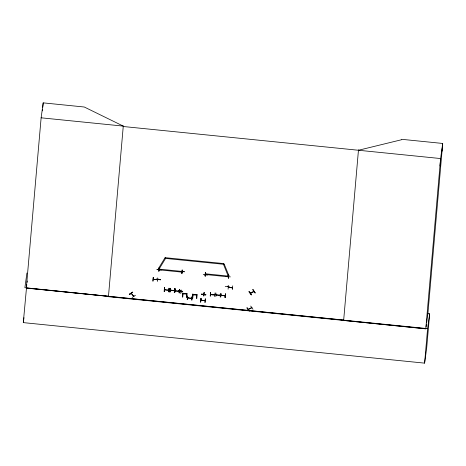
<?xml version="1.0" encoding="UTF-8"?>
<svg xmlns="http://www.w3.org/2000/svg" width="466" height="466" viewBox="0 0 466 466"><rect width="100%" height="100%" fill="white"/><g stroke="black" fill="none" stroke-linecap="round" stroke-linejoin="round"><path stroke-width="0.7" d="M343.681 320.031L26.317 287.988L41.124 117.811L43.198 102.864L84.276 107.011L123.274 126.105L123.245 126.507L440.603 158.551L442.7 143.452L401.622 139.305L401.564 139.736L358.447 150.256M180.132 271.288L184.408 271.73M203.246 274.579L207.516 275.086M440.021 165.96L440.603 158.551L425.802 328.728L108.438 296.685L123.274 126.105M442.053 151.287L442.642 143.883M427.508 313.624L429.652 313.839L426.652 348.341L424.602 363.136L23.3 322.618L26.801 284.493M42.505 110.832L42.627 109.382M42.82 107.209L43.198 102.864M153.139 277.433L152.842 281.08M153.058 281.12L153.384 277.334M153.64 279.012L153.64 279.256M157.013 279.74L157.147 279.367L157.1 279.763M157.718 277.882L157.374 281.435M159.087 268.923L159.296 269.878M158.341 268.567L159.057 269.103L165.564 258.426L165.651 257.529M164.358 291.349L164.428 287.79M164.131 291.436L164.451 287.778M164.609 287.79L164.294 291.448L164.673 287.691M164.947 289.625L164.515 289.724M168.82 289.794L168.302 290.091L168.733 289.992M168.977 288.215L168.669 291.786M168.861 291.926L169.007 288.238M170.014 288.355L169.939 291.908M169.909 292.001L170.236 288.262L169.933 292.036M170.125 289.928L170.55 290.335L170.113 290.126M174.348 290.545L173.929 290.691L174.022 290.301C175.222 291.699 170.975 289.473 170.189 290.132M174.546 288.687L174.447 292.491L174.569 288.693M174.249 292.45L174.587 288.798M174.628 292.508L175.199 288.751L174.645 292.497M174.837 292.497L175.169 288.757M175.059 290.423C174.529 290.994 179.503 291.64 179.334 290.86M175.443 290.842L175.414 290.662M178.816 291.151L178.921 291.017M179.497 289.293L179.142 292.963L179.695 289.334M179.183 292.951L179.521 289.299M159.081 269.284L158.999 269.814L181.804 272.121L181.891 271.224M183.027 293.743L182.736 297.139L182.392 297.104L182.759 292.864L183.062 293.37L186.779 293.749L187.116 293.411L186.761 297.483L186.423 297.448L186.715 294.11L183.016 293.877L183.301 293.749M187.192 299.679L187.507 296.021M187.379 299.685L187.699 296.026M187.99 297.611L187.961 297.826M188.031 297.652L187.99 297.856M191.45 298.362L191.497 297.966M191.916 300.162L192.237 296.504M193.07 294.757L192.773 298.153L192.429 298.118L192.802 293.877L193.099 294.384L196.815 294.762L197.159 294.425L196.803 298.496L196.46 298.461L196.751 295.124L193.058 294.891L193.338 294.762M200.479 302.055L201.038 298.298L200.7 301.962M200.66 302.061L200.997 298.397M228.224 275.901L228.136 276.798L205.331 274.497L205.419 273.6M204.755 300.36L204.679 300.721L205.069 300.57M204.993 302.51L205.325 298.729L205.034 302.393M210.265 296.108L210.591 292.328L210.242 296.073M210.428 294.215L214.605 294.803L214.739 294.43M215.094 292.893L214.581 296.522M215.927 292.992L215.84 296.551M216.061 294.751L216.434 294.809M220.319 294.995L220.185 295.368L216.102 294.768M219.905 295.153L219.935 294.92M220.674 293.458L220.168 297.087M223.447 263.366L223.36 264.257L165.564 258.426L164.842 257.884M221.088 293.388L220.785 297.046M221.402 295.106L221.315 295.479L220.971 295.06M225.253 295.491L224.734 295.788L225.165 295.689M225.416 293.825L225.095 297.483M228.101 289.2L228.404 285.425M228.684 287.091L228.713 287.499L228.276 287.289M232.19 287.446L232.062 287.837L232.452 287.708M232.709 285.85L232.412 289.602M358.482 149.854L343.646 320.433L425.79 328.868M442.7 143.452L427.899 313.63L426.6 322.973M424.602 363.136L427.602 328.629L429.652 313.839M159.465 269.29L159.087 269.872M180.126 271.34L184.396 271.8M181.519 271.911L181.932 271.94M182.002 273.717L182.177 270.041M182.159 269.942L181.769 273.705M180.517 290.889L180.657 291.151L180.697 290.574M180.517 290.778L180.47 291.064M182.375 271.661L182.124 271.958L182.363 271.363M180.668 290.79L180.715 290.871M181.093 289.922L180.756 293.58M181 291.902L181.332 291.664M181.332 291.932L181.42 291.693M205.791 294.873C192.679 292.992 214.634 295.974 201.522 294.401M205.203 276.07L205.553 272.29L205.209 275.948M203.38 293.883L203.753 293.924M205.331 272.377L205.174 276.035M203.386 294.139L203.724 294.215M205.145 276.047L205.523 272.383M203.636 294.069L203.601 294.436L203.665 293.854M205.279 274.707L205.413 275.272L205.483 274.655M203.648 295.951L204.056 292.298M205.786 274.363C205.733 273.95 205.419 274.888 205.797 273.967M203.881 295.968L204.225 292.316M228.206 276.623L227.804 276.443L228.264 276.618M228.666 274.736L228.34 278.406L228.509 274.719M157.054 269.482L161.347 269.802L157.071 269.354M158.318 279.087L158.265 279.489L158.463 279.105M161.341 269.82L157.065 269.383M156.215 279.175L160.467 279.816L156.221 279.151M226.08 276.559L230.373 276.88M228.363 276.618L228.095 276.804M227.309 286.38L227.49 286.182M229.505 286.788L225.229 286.334M178.431 290.825C191.742 292.543 169.35 290.015 182.707 291.279M205.826 294.547L201.551 294.098M156.203 279.256L160.479 279.711M26.923 273.029L24.884 287.697L108.473 296.283M27.092 282.402L27.29 281.004M23.3 322.618L23.982 317.684M132.694 292.17L129.385 294.39M133.824 296.021L133.69 296.393L131.016 293.236M133.835 296.009L133.829 296.312L131.132 293.155M131.412 293.399L131.243 293.743M133.55 295.828L133.433 295.91M135.455 295.246L132.158 297.483M153.297 279.017L153.297 279.402L157.444 279.781L157.531 279.443M153.302 279.379L153.343 278.983M157.491 279.786L157.444 279.396M158.877 271.27L159.221 267.612L158.836 271.369M159.098 269.901L159.168 269.255M159.244 269.913L159.296 269.494M159.419 269.686L159.506 269.331M164.545 289.363L164.964 289.596M168.733 289.747C169.164 290.807 163.933 290.236 164.638 289.334M164.935 289.363L164.929 289.782L164.976 289.409M168.302 290.091L168.389 289.753L168.389 290.137M170.218 289.899L170.172 290.318L174.319 290.697M170.469 290.347L170.515 289.928L170.562 290.318M174.319 290.312L174.272 290.732L174.406 290.359M175.152 290.394L175.1 290.813L179.2 291.209M181.594 271.521L181.484 271.923M181.804 272.121L181.891 271.55M179.2 291.227L179.247 290.807M181.891 271.934L181.979 271.596M182.148 271.969L182.218 271.346M180.447 291.064L180.546 290.563M187.6 297.611L187.647 298.001L187.693 297.582M191.363 298.333L191.444 297.995M191.875 298.042L191.747 298.415L191.794 297.995M191.724 300.028L192.044 296.475M201.003 299.941L200.881 300.337L201.364 300.209M201.254 300.389L201.3 299.976M205.331 274.637L205.25 275.179M205.331 274.497L205.454 273.967M205.454 274.352L205.5 273.932M205.413 275.272L205.518 274.736M205.844 274.358L205.879 274.078M204.801 300.325L204.743 300.564M205.098 300.354L205.052 300.774L205.186 300.407M210.55 293.97C209.752 294.733 215.129 295.665 214.651 294.384M210.818 294.215L210.801 294.419M214.308 294.39L214.261 294.762L214.354 294.355M216.043 294.564L216.387 294.984L216.474 294.605M216.137 294.535L216.09 294.955L220.22 295.345M216.387 294.984L216.434 294.564M229.01 275.686L228.2 276.088L223.383 264.076M219.806 295.293L219.888 294.955M228.987 275.872L224.158 263.972M220.185 295.368L220.232 294.949M221.018 295.45L221.065 295.03M221.362 295.45L221.362 295.06M224.734 295.788L224.822 295.45M224.868 295.415L224.833 295.654M225.165 295.444L225.119 295.863L221.018 295.432M227.88 276.233L227.88 276.618L227.926 276.198M228.148 276.594L228.101 276.967L228.224 276.227M228.311 276.274L228.293 276.787M227.53 286.206L227.478 286.415M228.34 287.097L228.34 287.481L228.387 287.062M228.73 287.481L228.759 287.202M232.056 287.819L232.138 287.475M232.528 287.866L232.487 287.475M232.441 287.872L232.569 287.522M248.978 291.763C251.157 292.91 253.318 298.234 249.001 291.739M247.009 307.962L248.99 310.496M247.032 307.933L249.386 311.125L247.073 307.828M250.382 292.904L250.766 293.143L250.725 292.834M248.262 309.197L248.378 309.36M248.652 309.191L248.512 309.069M252.98 289.683L255.112 292.974L252.822 289.671M253.702 291.407L253.527 291.384M253.586 291.646L253.586 291.25M251.547 307.915L251.459 307.537M253.836 291.122L250.364 293.137M248.244 309.43L251.71 307.409M253.935 291.116C254.652 292.141 249.228 293.627 250.72 293.149M251.861 307.729L251.809 307.403M252.986 309.261L250.708 306.046M426.075 326.771L426.402 324.412M205.454 275.243L205.471 274.882M249.153 291.658L251.325 294.914M158.318 268.754L164.818 258.071M187.571 297.826L191.846 298.257M205.11 300.617L200.893 300.168L205.098 300.745M220.942 295.275L221.397 295.298M205.378 274.177L205.809 274.224M203.438 294.075L203.741 294.011M228.311 287.312L232.499 287.732M159.092 269.505L159.477 269.546M159.454 269.686L159.034 269.628M181.519 271.765L181.95 271.812M203.397 294.017L203.799 294.093M203.77 294.186L203.805 293.889L203.753 294.413M129.391 294.524L132.676 292.258M129.251 294.355L132.56 292.135M129.367 294.477L132.717 292.176M251.821 307.746L248.349 309.575M255.164 292.933L252.968 289.689M223.348 264.368L224.134 264.158M153.314 279.216L157.502 279.658M164.603 289.567L168.744 290.009M221.035 295.269L225.177 295.706M191.747 298.391L187.647 297.978M227.891 276.431L228.224 276.472M41.124 117.811L123.333 126.111M165.622 257.715L223.418 263.546M159.057 269.103L181.868 271.41M205.39 273.781L228.2 276.088M232.487 287.86L228.34 287.458M225.433 293.935L225.055 297.599L225.614 293.97M26.3 288.11L427.602 328.629M181.344 291.92L181.018 291.815M201.533 294.215L205.826 294.582"/></g></svg>
